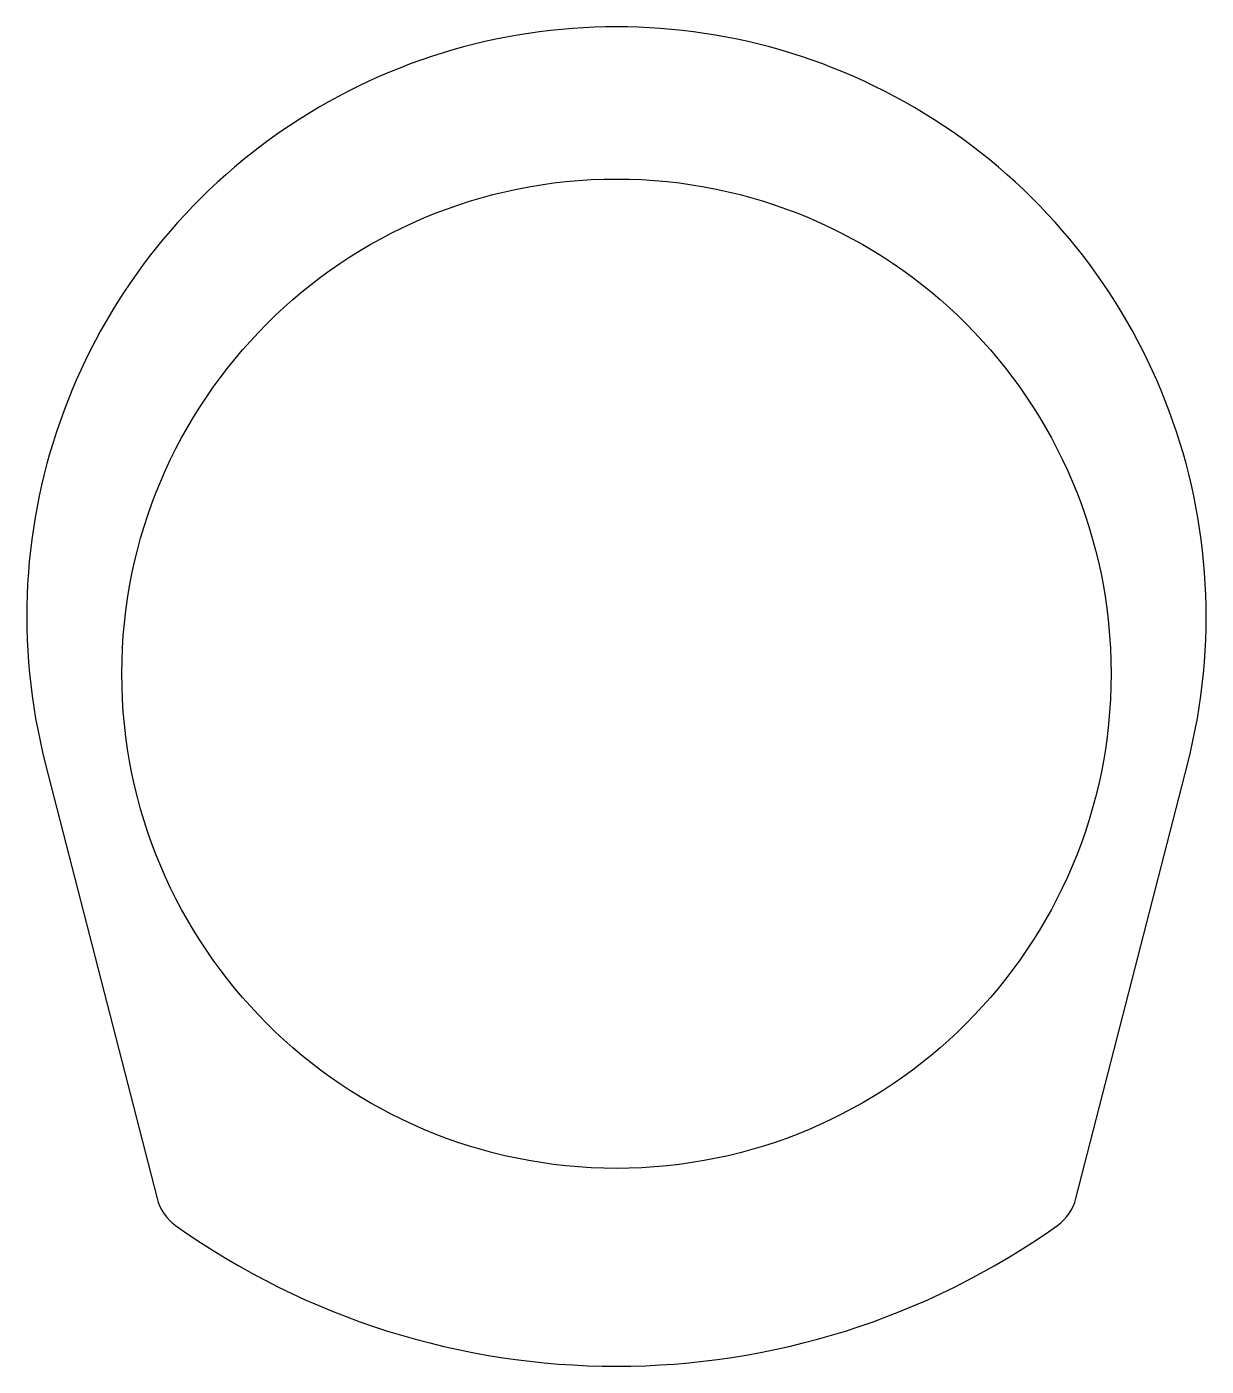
# Model space of a CAD drawing. Extents: x 531.9 to 562.9, y 494.3 to 529.5.
import ezdxf

# ---------------------------------------------------------------- set-up
doc = ezdxf.new("R2010")
doc.units = 0
doc.layers.get('0').update_dxf_attribs({"linetype": 'CONTINUOUS'})

msp = doc.modelspace()

# ---------------------------------------------------------------- linework, layer by layer
for p, q in [((532.401, 510.098), (535.338, 498.661)), ((559.491, 498.661), (562.427, 510.098))]:
    msp.add_line(p, q)
msp.add_circle((547.414, 512.452), 13)
for centre, radius, start, end in [((547.414, 513.952), 15.5, 345.6, 194.4), ((536.549, 498.972), 1.25, 194.4, 234.5838), ((558.28, 498.972), 1.25, 305.4162, 345.6), ((547.414, 514.252), 20, 234.5838, 305.4162)]:
    msp.add_arc(centre, radius, start, end)

doc.saveas('drawing.dxf')
